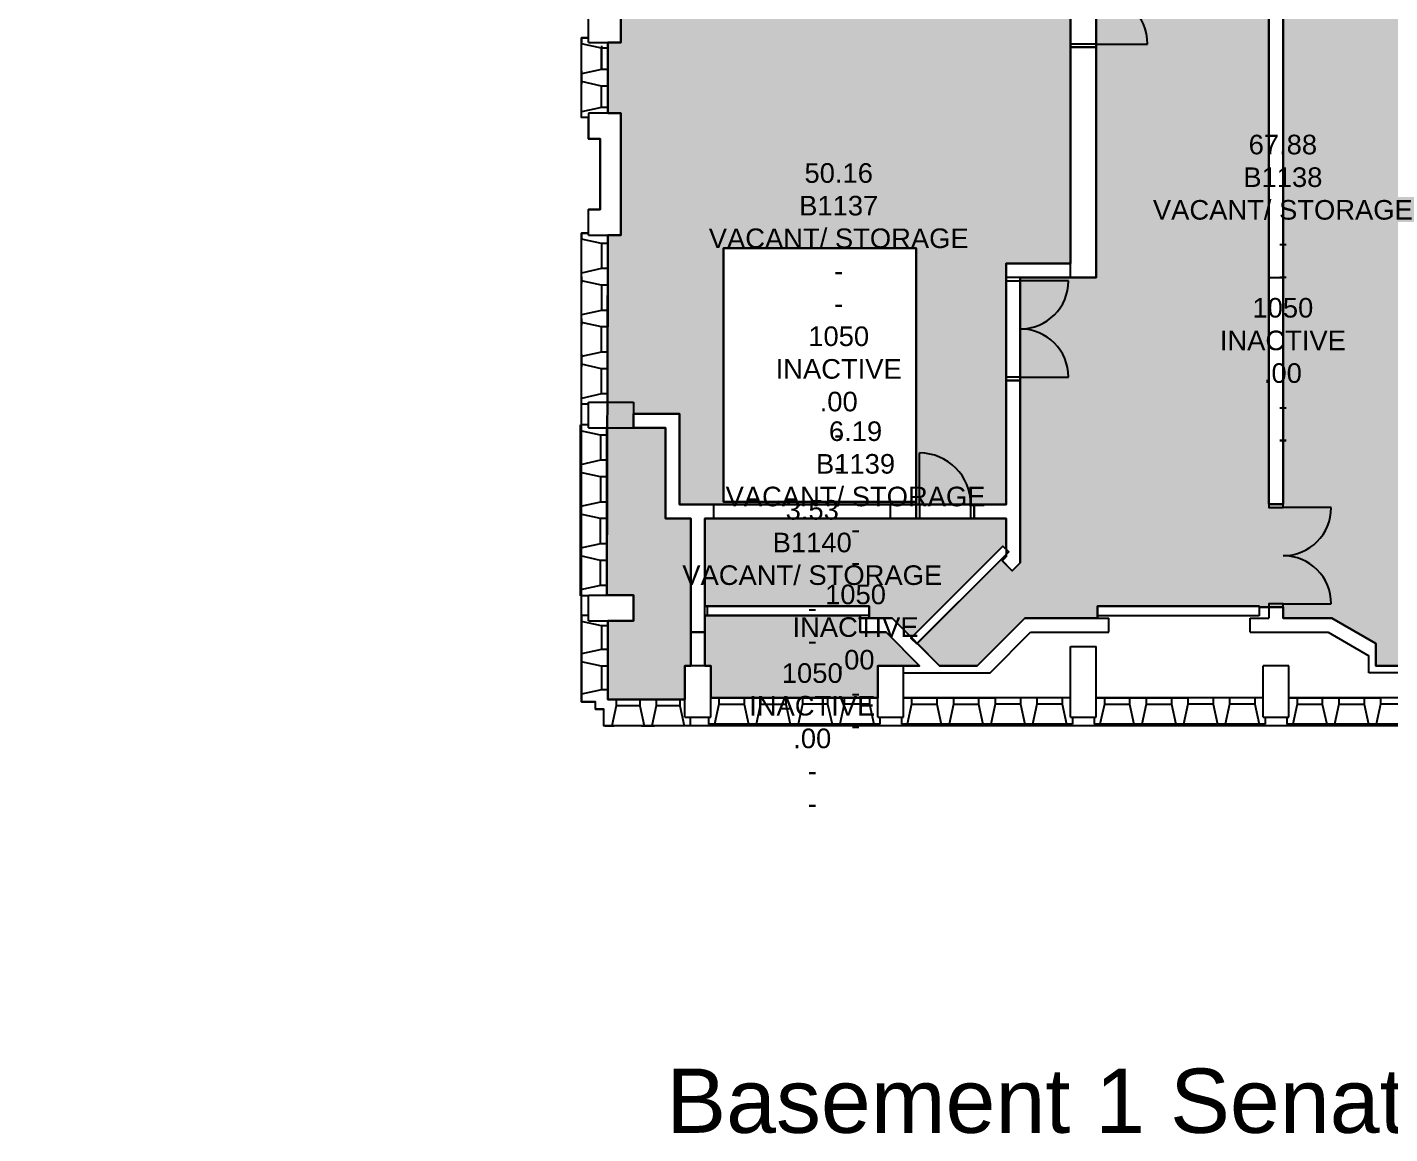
# Model space of a CAD drawing. Header units: inches. Extents: x -2632 to 158712, y -12611 to 70723.
# Drawn here: x 14029 to 35239, y -12611 to 4608 of the extents above; entities that cross this region are included whole.
import ezdxf

# ---------------------------------------------------------------- set-up
doc = ezdxf.new("R2010")
doc.units = ezdxf.units.IN
doc.header["$MEASUREMENT"] = 0
for name, color, linetype in [('DR', 8, 'Continuous'), ('GROS$', 1, 'Continuous'), ('HL-TMP', 7, 'Continuous'), ('RM', 4, 'Continuous'), ('RM$', 5, 'Continuous'), ('RM$TXT', 5, 'Continuous'), ('TEXT', 7, 'Continuous'), ('WA_EXT', 7, 'Continuous'), ('WN', 4, 'Continuous')]:
    doc.layers.add(name, color=color, linetype=linetype)
doc.styles.add('arial', font='arial.ttf')
doc.styles.get("Standard").update_dxf_attribs({"font": 'arial.ttf'})

msp = doc.modelspace()

# ---------------------------------------------------------------- hatches: boundary and pattern name
at = {"layer": 'HL-TMP', "true_color": 0x666666}
h = msp.add_hatch(color=251, dxfattribs=at)
h.paths.add_polyline_path([(63268, 13523), (61068, 13523), (61068, 13273), (60768, 13273), (60768, 12973), (60268, 12973), (60268, 13523), (57668, 13523), (57668, 12973), (57268, 12973), (57268, 13523), (54668, 13523), (54668, 12973), (54578, 12973), (54578, 6933), (60358, 6933), (60358, 9093), (63268, 9093)], flags=0)
h.paths.add_polyline_path([(45413, 12973), (45268, 12973), (45268, 13523), (42668, 13523), (42668, 12973), (42268, 12973), (42268, 13523), (39668, 13523), (39668, 12973), (39268, 12973), (39268, 13523), (36668, 13523), (36668, 12973), (36268, 12973), (36268, 13523), (33668, 13523), (33668, 12973), (33168, 12973), (33168, 13273), (32868, 13273), (32868, 13523), (30668, 13523), (30668, 9093), (33578, 9093), (33578, 6933), (39358, 6933), (39358, 8643), (45413, 8643), (45413, 8743)], flags=0)
h.paths.add_polyline_path([(5093, 61463), (2223, 61463), (2223, 58698), (5093, 58683)], flags=0)
h.paths.add_polyline_path([(39558, 61298), (36378, 61298), (36378, 58978), (39558, 58978)], flags=0)
h.paths.add_polyline_path([(48558, 61298), (45378, 61298), (45378, 58978), (48558, 58978)], flags=0)
h.paths.add_polyline_path([(57558, 61298), (54378, 61298), (54378, 58978), (57558, 58978)], flags=0)
h.paths.add_polyline_path([(67868, 61340), (66268, 61340), (66268, 61298), (63378, 61298), (63378, 58978), (67868, 58978)], flags=0)
h.paths.add_polyline_path([(33358, 8873), (23468, 8873), (23068, 8873), (23068, 6273), (23268, 6273), (23268, 6183), (30268, 6183), (30268, 6933), (33358, 6933)], flags=0)
h.paths.add_polyline_path([(30268, 5963), (23268, 5963), (23268, 4373), (23068, 4373), (23068, 3273), (23268, 3273), (23268, 1373), (23068, 1373), (23053, -4227), (23468, -4227), (23468, -4627), (23068, -4627), (23068, -5852), (24268, -5852), (24268, -5816), (24268, -5327), (24358, -5327), (24358, -4807), (24358, -3037), (23963, -3037), (23963, -1627), (23468, -1627), (23468, -1407), (24183, -1407), (24183, -2817), (27868, -2817), (27868, -2777), (24868, -2777), (24868, 1173), (27868, 1173), (27868, -2817), (28768, -2817), (29268, -2817), (29268, -887), (29268, 933), (30268, 933)], flags=0)
h.paths.add_polyline_path([(35568, 933), (36268, 933), (36268, 6073), (36268, 6823), (33578, 6823), (33578, -2816), (33358, -2816), (33358, 6713), (30668, 6713), (30668, 713), (29488, 713), (29488, -887), (29488, -3724), (29363, -3849), (29190, -3672), (27883, -4979), (28231, -5327), (28818, -5327), (29558, -4587), (30691, -4587), (30691, -4401), (33207, -4401), (33207, -4416), (33578, -4416), (33578, -4587), (34339, -4587), (35023, -4982), (35023, -5327), (36668, -5327), (36668, -5827), (39268, -5827), (39268, -5437), (37068, -5437), (37068, -4793), (35568, -3927)], flags=0)
h.paths.add_polyline_path([(29268, -3037), (27868, -3037), (24578, -3037), (24578, -4399), (27137, -4399), (27137, -4587), (27491, -4587), (27792, -4889), (29216, -3465), (29268, -3516)], flags=0)
h.paths.add_polyline_path([(27399, -4807), (26996, -4807), (26996, -4547), (26986, -4547), (24578, -4547), (24578, -4807), (24578, -5327), (24668, -5327), (24668, -5827), (27268, -5827), (27268, -5327), (27919, -5327)], flags=0)
h.paths.add_polyline_path([(39358, 5073), (36488, 5073), (36468, 1573), (36668, 1573), (36668, 713), (35788, 713), (35788, -3287), (36468, -3287), (39358, -3287), (39358, -800), (38768, -800), (38768, -2627), (36768, -2627), (36768, 373), (38768, 373), (38768, -800), (39358, -800)], flags=0)
h.paths.add_polyline_path([(39358, -3507), (36468, -3507), (35788, -3507), (35788, -3800), (37288, -4666), (37288, -4909), (39358, -4909)], flags=0)
h.paths.add_polyline_path([(54358, -800), (54358, 713), (50978, 713), (50978, 1313), (48578, 1313), (48578, 713), (48358, 713), (48358, 6823), (45578, 6823), (45578, 2033), (45578, 713), (45358, 713), (45358, 1313), (42958, 1313), (42958, 713), (39578, 713), (39578, -800), (39578, -4997), (42523, -4997), (42523, -5327), (42561, -5327), (42668, -5327), (42668, -5827), (45268, -5827), (45268, -5327), (45668, -5327), (45668, -5827), (48268, -5827), (48268, -5327), (48668, -5327), (48668, -5827), (51268, -5827), (51268, -5327), (51413, -5327), (51413, -4997), (54358, -4997), (54358, -4793), (54379, -4793), (54358, -3593)], flags=0)
h.paths.add_polyline_path([(57448, 5073), (54578, 5073), (54578, -3287), (57468, -3290), (57468, -3180), (57168, -2627), (55168, -2627), (55168, 373), (57168, 373), (57168, -2627), (57468, -3180), (58148, -3180), (58148, 713), (57268, 713), (57268, 1573), (57448, 1573)], flags=0)
h.paths.add_polyline_path([(57448, 6073), (57268, 6073), (57268, 6823), (54578, 6823), (54578, 5293), (57448, 5293)], flags=0)
h.paths.add_polyline_path([(57268, -5327), (57668, -5327), (58913, -5327), (58913, -4982), (59596, -4587), (60358, -4587), (60358, -2816), (60358, 6823), (57668, 6823), (57668, 1573), (57668, 933), (58368, 933), (58368, -3927), (56868, -4793), (56868, -5437), (54668, -5437), (54668, -5827), (57268, -5827)], flags=0)
h.paths.add_polyline_path([(66068, 1173), (69068, 1173), (69068, -2777), (66468, -2777), (66468, -3037), (65168, -3037), (64668, -3037), (64674, -3510), (64719, -3465), (66151, -4897), (66445, -4587), (66799, -4587), (66799, -4399), (69358, -4399), (69358, -3037), (69223, -3037), (69223, -2817), (69753, -2817), (69753, -1407), (70468, -1407), (70468, -1227), (70868, -1227), (70868, 1373), (70668, 1373), (70668, 3273), (70868, 3273), (70868, 4373), (70668, 4373), (70668, 5963), (69168, 5963), (63668, 5963), (63668, 933), (64668, 933), (64668, 713), (63268, 713), (63268, 6713), (60578, 6713), (60578, -2816), (60578, -4416), (60578, -4587), (60723, -4587), (60729, -4401), (63244, -4401), (63244, -4587), (64377, -4587), (65117, -5327), (65705, -5327), (66053, -4979), (64747, -3674), (64572, -3849), (64448, -3724), (64448, -887), (64668, -887), (64668, -2817), (66068, -2817)], flags=0)
h.paths.add_polyline_path([(58148, -3800), (58148, -3400), (57468, -3400), (54818, -3397), (54818, -3507), (54578, -3507), (54578, -4793), (54578, -4912), (56648, -4912), (56648, -4666)], flags=0)
h.paths.add_polyline_path([(70818, 8873), (60578, 8873), (60578, 6933), (63668, 6933), (63668, 6183), (69168, 6183), (70668, 6183), (70668, 6273), (70868, 6273)], flags=0)
h.paths.add_polyline_path([(54488, 12973), (54268, 12973), (54268, 13523), (51668, 13523), (51668, 12973), (51268, 12973), (51268, 13523), (48668, 13523), (48668, 12973), (48523, 12973), (48523, 8643), (54488, 8643)], flags=0)
h.paths.add_polyline_path([(61068, 34573), (64943, 34573), (64943, 27813), (60578, 27813), (60578, 28373), (61068, 28373), (61068, 28773), (60578, 28773), (60578, 34373), (61068, 34373)], flags=0)
h.paths.add_polyline_path([(72468, 44873), (70368, 44873), (70368, 45273), (69868, 46139), (67926, 45018), (62999, 45018), (62657, 45215), (60468, 46480), (59664, 46015), (57936, 45018), (53999, 45018), (51468, 46480), (48936, 45018), (44999, 45018), (44999, 45018), (42468, 46480), (39936, 45018), (35999, 45018), (35657, 45215), (35657, 45215), (33468, 46480), (30936, 45018), (25799, 45018), (25457, 45215), (24015, 46048), (23568, 45273), (23568, 44873), (23168, 44873), (23168, 40773), (23568, 40773), (23568, 40628), (32868, 40623), (32868, 40873), (33168, 40873), (33168, 41173), (33668, 41173), (33668, 40628), (34168, 40628), (35768, 40628), (36268, 40628), (36268, 41173), (36668, 41173), (36668, 40628), (39268, 40628), (39268, 41173), (39668, 41173), (39668, 40373), (39268, 40373), (39268, 40518), (38918, 40518), (38918, 39301), (39523, 39301), (39523, 34773), (39568, 34773), (39568, 34373), (39368, 34373), (39368, 34518), (39133, 34518), (39133, 33538), (39523, 33538), (39523, 31613), (43913, 31613), (45508, 35403), (43513, 35880), (45013, 37044), (45468, 36935), (45468, 38573), (48468, 38573), (48468, 36935), (48923, 37044), (50423, 35880), (48428, 35403), (45508, 35403), (43913, 31613), (48413, 31613), (54413, 31613), (54413, 40373), (54268, 40373), (54268, 41173), (54668, 41173), (54668, 40628), (57268, 40628), (57268, 41173), (57668, 41173), (57668, 40628), (60268, 40628), (60268, 41173), (60768, 41173), (60768, 40873), (61068, 40873), (61068, 40623), (70368, 40628), (70368, 40773), (71168, 40773), (71168, 40628), (72182, 40628), (72182, 40773), (72468, 40773)], flags=0)
h.paths.add_polyline_path([(54358, 6933), (51198, 6933), (51198, 933), (54358, 933)], flags=0)
h.paths.add_polyline_path([(79768, 13373), (72668, 13373), (72668, 11390), (72833, 10990), (73635, 10189), (74035, 10023), (78401, 10023), (78801, 10189), (79602, 10990), (79768, 11390)], flags=0)
h.paths.add_polyline_path([(79768, 47256), (79602, 47656), (78801, 48457), (78401, 48623), (74035, 48623), (73635, 48457), (72833, 47656), (72668, 47256), (72668, 45273), (78168, 45273), (78168, 45098), (79753, 45098), (79753, 45273)], flags=0)
h.paths.add_polyline_path([(21268, 47256), (21102, 47656), (20301, 48457), (19901, 48623), (15535, 48623), (15135, 48457), (14333, 47656), (14168, 47256), (14168, 45273), (19668, 45273), (21268, 45273)], flags=0)
h.paths.add_polyline_path([(21268, 13373), (19668, 13373), (15768, 13373), (15768, 13548), (14168, 13548), (14168, 11390), (14333, 10990), (15135, 10189), (15535, 10023), (19901, 10023), (20301, 10189), (21268, 11390)], flags=0)
h.paths.add_polyline_path([(127127, 43176), (121715, 46314), (120963, 45017), (121442, 44737), (122678, 44022), (122678, 40124), (120963, 39129), (121715, 37832), (127127, 40969), (127770, 42073)], flags=0)
h.paths.add_polyline_path([(42738, 6933), (39578, 6933), (39578, 6713), (39578, 933), (42738, 933)], flags=0)
h.paths.add_polyline_path([(93317, 43373), (88153, 43373), (81493, 43373), (81493, 41028), (86168, 41028), (86168, 40628), (89189, 40628), (89189, 40628), (93168, 40628), (93168, 41028), (93317, 41028)], flags=0)
h.paths.add_polyline_path([(12028, 43513), (968, 43513), (968, 43373), (68, 43373), (68, 43513), (-2332, 43513), (-2332, 41028), (-332, 41028), (668, 41028), (668, 40628), (7184, 40628), (7768, 40628), (7768, 41028), (12028, 41028)], flags=0)
h.paths.add_polyline_path([(105082, 39673), (103720, 39673), (103720, 37773), (105082, 37773)], flags=0)
h.paths.add_polyline_path([(105082, 46373), (103720, 46373), (103720, 44473), (105082, 44473)], flags=0)
h.paths.add_polyline_path([(88313, 48323), (86428, 48323), (86428, 43483), (88153, 43483), (88313, 43483)], flags=0)
h.paths.add_polyline_path([(7918, 61463), (5203, 61463), (5203, 58683), (7918, 58683)], flags=0)
h.paths.add_polyline_path([(12718, 61373), (11818, 61373), (11818, 61463), (10618, 61463), (10518, 61463), (10518, 58683), (11968, 58683), (11968, 58773), (12728, 58773)], flags=0)
h.paths.add_polyline_path([(5273, 13518), (7663, 13518), (7663, 4628), (7542, 4628), (7542, 4518), (7773, 4518), (7773, 3518), (5163, 3518), (5163, 4518), (5273, 4518), (5273, 7628)], flags=0)
h.paths.add_polyline_path([(72970, 49525), (71506, 49525), (71506, 48093), (71168, 48093), (71168, 48073), (71168, 47873), (70478, 47873), (70478, 46313), (72368, 46313), (72368, 47256), (72268, 47256), (72268, 47656), (72551, 47939), (72551, 47939), (73554, 48942)], flags=0)
h.paths.add_polyline_path([(54488, 8533), (48413, 8533), (48413, 12973), (48268, 12973), (48268, 13523), (45668, 13523), (45668, 12973), (45523, 12973), (45523, 8533), (39468, 8533), (39468, 6933), (39578, 6933), (42738, 6933), (42787, 6933), (47768, 6933), (50668, 6933), (51198, 6933), (54358, 6933), (54468, 6933)], flags=0)
h.paths.add_polyline_path([(13943, 16373), (13768, 16373), (13768, 16503), (12868, 16503), (12868, 16373), (11968, 16373), (11968, 16553), (5723, 16553), (968, 16553), (968, 16373), (968, 13628), (7323, 13628), (10004, 13628), (13682, 13628), (13768, 13628), (13768, 13773), (13943, 13773)], flags=0)
h.paths.add_polyline_path([(21443, 16373), (21268, 16373), (21268, 16503), (14168, 16503), (14168, 16373), (13993, 16373), (13993, 13773), (14168, 13773), (14168, 13598), (15768, 13598), (15768, 13773), (21268, 13773), (21443, 13773)], flags=0)
h.paths.add_polyline_path([(48413, 31613), (45523, 31613), (45523, 24113), (45523, 23893), (45523, 16503), (42668, 16503), (42668, 16373), (42268, 16373), (42268, 16503), (33668, 16503), (33668, 16373), (33604, 16373), (32868, 16373), (32868, 16503), (23468, 16503), (23468, 16373), (22768, 16373), (22768, 16503), (21668, 16503), (21668, 16373), (21493, 16373), (21493, 13773), (21668, 13773), (21668, 13628), (22709, 13628), (24268, 13628), (24268, 13773), (24668, 13773), (24668, 13633), (30268, 13633), (30268, 13773), (30668, 13773), (30668, 13633), (32868, 13633), (32868, 13773), (33668, 13773), (33668, 13633), (36268, 13633), (36268, 13773), (36668, 13773), (36668, 13633), (39268, 13633), (39268, 13773), (39668, 13773), (39668, 13633), (42268, 13633), (42268, 13773), (42668, 13773), (42668, 13633), (42723, 13633), (45268, 13633), (45268, 13773), (45668, 13773), (45668, 13633), (48268, 13633), (48268, 13773), (48668, 13773), (48668, 13633), (51268, 13633), (51268, 13773), (51668, 13773), (51668, 13633), (54268, 13633), (54268, 13773), (54668, 13773), (54668, 13633), (57268, 13633), (57268, 13773), (57668, 13773), (57668, 13633), (60268, 13633), (60268, 13773), (61068, 13773), (61068, 13633), (63268, 13633), (63268, 13773), (63358, 13773), (63358, 16518), (61411, 16518), (61068, 16518), (61068, 16373), (60268, 16373), (60268, 16518), (51668, 16518), (51668, 16373), (51268, 16373), (51268, 16518), (48413, 16518)], flags=0)
h.paths.add_polyline_path([(104382, 43531), (104382, 44363), (103750, 44363), (102578, 43680), (102578, 40466), (103750, 39783), (104382, 39783)], flags=0)
h.paths.add_polyline_path([(23118, 44873), (19668, 44873), (14168, 44873), (13768, 44873), (12078, 44873), (12078, 43733), (12418, 43733), (12418, 43513), (12078, 43513), (12078, 41028), (12868, 41028), (12868, 40628), (13768, 40628), (13768, 40773), (14168, 40773), (14168, 40628), (21268, 40628), (21268, 40773), (21668, 40773), (21668, 40628), (22768, 40628), (22768, 40773), (23118, 40773)], flags=0)

# ---------------------------------------------------------------- linework, layer by layer
at = {"layer": 'DR', "linetype": 'Continuous'}
for p, q in [((30668, 4346), (31468, 4346)), ((30238, 663), (29488, 663)), ((29488, -837), (30238, -837)), ((27918, -2817), (27918, -2017)), ((34328, -2866), (33578, -2866)), ((33578, -4366), (34328, -4366))]:
    msp.add_line(p, q, dxfattribs=at)
for points in [[(30668, 4296), (30668, 4346), (30268, 4346), (30268, 4296), (30668, 4296)], [(29488, 713), (29268, 713), (29268, 663), (29488, 663), (29488, 713)], [(29488, -837), (29268, -837), (29268, -887), (29488, -887), (29488, -837)], [(27868, -2817), (27918, -2817), (27918, -3037), (27868, -3037), (27868, -2817)], [(28718, -2817), (28768, -2817), (28768, -3037), (28718, -3037), (28718, -2817)], [(33578, -2816), (33358, -2816), (33358, -2866), (33578, -2866), (33578, -2816)], [(33578, -4366), (33358, -4366), (33358, -4416), (33578, -4416), (33578, -4366)]]:
    msp.add_lwpolyline(points, dxfattribs=at)
for centre, radius, start, end in [((30668, 4346), 800, 0, 90), ((29488, 663), 750, 270, 0), ((29488, -837), 750, 0, 90), ((27918, -2817), 800, 0, 90), ((33578, -2866), 750, 270, 0), ((33578, -4366), 750, 0, 90)]:
    msp.add_arc(centre, radius, start, end, dxfattribs=at)
at = {"layer": 'GROS$'}
for points in [[(33358, 6713), (33358, -2816), (33578, -2816), (33578, 9093)], [(30268, 5963), (30268, 933), (29268, 933), (29268, -887), (29488, -887), (29488, 713), (30668, 713), (30668, 6713)], [(36668, -5327), (35023, -5327), (35023, -4982), (34339, -4587), (33578, -4587), (33578, -4416), (33207, -4416), (33207, -4401), (30691, -4401), (30691, -4587), (29558, -4587), (28818, -5327), (28231, -5327), (27883, -4979), (29190, -3672), (29363, -3849), (29488, -3724), (29488, -887), (29268, -887), (29268, -2817), (28768, -2817), (27868, -2817), (27868, -3037), (29268, -3037), (29268, -3516), (29216, -3465), (27792, -4889), (27491, -4587), (27137, -4587), (27137, -4399), (24578, -4399), (24578, -3037), (27868, -3037), (27868, 1173), (24868, 1173), (24868, -2777), (27868, -2777), (27868, -2817), (24183, -2817), (24183, -1407), (23468, -1407), (23468, -1627), (23963, -1627), (23963, -3037), (24358, -3037), (24358, -4807), (24578, -4807), (24578, -4547), (26986, -4547), (26996, -4547), (26996, -4807), (27399, -4807), (27919, -5327), (27268, -5327), (27268, -5827), (24668, -5827), (24668, -5327), (24578, -5327), (24578, -4807), (24358, -4807), (24358, -5327), (24268, -5327), (24268, -5816), (24268, -5852), (23068, -5852), (23068, -4627), (23468, -4627), (23468, -4227), (23053, -4227), (23068, 1373), (23268, 1373), (23268, 3273), (23068, 3273), (23068, 4373), (23268, 4373), (23268, 5963)], [(70928, -6262), (23007, -6262), (23007, -6002), (22875, -6002), (22875, -5890), (22658, -5890), (22658, 1404), (22768, 1404), (22768, 1773), (22948, 1773), (22948, 2873), (22768, 2873), (22768, 3202), (22658, 3202), (22658, 4444), (22768, 4444), (22768, 4773)]]:
    msp.add_lwpolyline(points, dxfattribs=at)
at = {"layer": 'RM'}
msp.add_lwpolyline([(27868, 1173), (24868, 1173), (24868, -2777), (27868, -2777)], close=True, dxfattribs=at)
at = {"layer": 'RM$'}
for points in [[(33578, 6823), (33578, -2816), (33358, -2816), (33358, 6713)], [(30668, 6713), (30668, 713), (29488, 713), (29488, -887), (29488, -3724), (29363, -3849), (29190, -3672), (27883, -4979), (28231, -5327), (28818, -5327), (29558, -4587), (30691, -4587), (30691, -4401), (33207, -4401), (33207, -4416), (33578, -4416), (33578, -4587), (34339, -4587), (35023, -4982), (35023, -5327), (36668, -5327)], [(23268, 5963), (23268, 4373), (23068, 4373), (23068, 3273), (23268, 3273), (23268, 1373), (23068, 1373), (23053, -4227), (23468, -4227), (23468, -4627), (23068, -4627), (23068, -5852), (24268, -5852), (24268, -5816), (24268, -5327), (24358, -5327), (24358, -4807), (24358, -3037), (23963, -3037), (23963, -1627), (23468, -1627), (23468, -1407), (24183, -1407), (24183, -2817), (27868, -2817), (27868, -2777), (24868, -2777), (24868, 1173), (27868, 1173), (27868, -2817), (28768, -2817), (29268, -2817), (29268, -887), (29268, 933), (30268, 933), (30268, 5963)]]:
    msp.add_lwpolyline(points, dxfattribs=at)
for points in [[(29268, -3037), (27868, -3037), (24578, -3037), (24578, -4399), (27137, -4399), (27137, -4587), (27491, -4587), (27792, -4889), (29216, -3465), (29268, -3516)], [(27399, -4807), (26996, -4807), (26996, -4547), (26986, -4547), (24578, -4547), (24578, -4807), (24578, -5327), (24668, -5327), (24668, -5827), (27268, -5827), (27268, -5327), (27919, -5327)]]:
    msp.add_lwpolyline(points, close=True, dxfattribs=at)
at = {"layer": 'WA_EXT', "linetype": 'Continuous'}
for p, q in [((33358, 713), (33358, 6933)), ((33578, 713), (33578, 6933)), ((23268, 4373), (23268, 6273)), ((22768, 4373), (22768, 4773)), ((22768, 4373), (23268, 4373)), ((30268, 713), (30268, 4296)), ((30668, 4296), (30268, 4296)), ((30668, 713), (30668, 4296)), ((22768, 3273), (22768, 2873)), ((23268, 3273), (22768, 3273)), ((23268, 1373), (23268, 3273)), ((22768, 2873), (22948, 2873)), ((22948, 2873), (22948, 1773)), ((22948, 1773), (22768, 1773)), ((22768, 1373), (22768, 1773)), ((22768, 1373), (23268, 1373)), ((24868, 1173), (27868, 1173)), ((24868, -2777), (24868, 1173)), ((27868, 1173), (27868, -2777)), ((30268, 933), (29268, 933)), ((29268, 933), (29268, 713)), ((30268, 713), (30268, 933)), ((30268, 713), (29268, 713)), ((30668, 713), (30268, 713)), ((33358, 713), (33578, 713)), ((33358, 713), (33358, -2816)), ((33358, 713), (33578, 713)), ((33578, 713), (33578, -2816)), ((29488, -887), (29268, -887)), ((29268, -887), (29268, -2817)), ((29488, -887), (29488, -3724)), ((22768, -1627), (22768, -1227)), ((22768, -1227), (23468, -1227)), ((23468, -1227), (23468, -1627)), ((23468, -1407), (24183, -1407)), ((23468, -1627), (23468, -1407)), ((24183, -2817), (24183, -1407)), ((22768, -1627), (23468, -1627)), ((23468, -1627), (23963, -1627)), ((23963, -3037), (23963, -1627)), ((24183, -2817), (24712, -2817)), ((24712, -2817), (24712, -3037)), ((27868, -2777), (24868, -2777)), ((27468, -2817), (27868, -2817)), ((27468, -3037), (27468, -2817)), ((27868, -2817), (27868, -3037)), ((28768, -3037), (28768, -2817)), ((28768, -2817), (29268, -2817)), ((33578, -2816), (33358, -2816)), ((23963, -3037), (24358, -3037)), ((24358, -4807), (24358, -3037)), ((24578, -4807), (24578, -3037)), ((24712, -3037), (24578, -3037)), ((27468, -3037), (27868, -3037)), ((28768, -3037), (29268, -3037)), ((29268, -3037), (29268, -3633)), ((29208, -3693), (29268, -3633)), ((29208, -3693), (29363, -3849)), ((29363, -3849), (29488, -3724)), ((22768, -4627), (22768, -4227)), ((22768, -4227), (23468, -4227)), ((23468, -4227), (23468, -4627)), ((33578, -4416), (33358, -4416)), ((33358, -4416), (33358, -4587)), ((33578, -4416), (33578, -4587)), ((22768, -4627), (23468, -4627)), ((27491, -4587), (26996, -4587)), ((26996, -4807), (26996, -4587)), ((28231, -5327), (27491, -4587)), ((28818, -5327), (29558, -4587)), ((29558, -4587), (30868, -4587)), ((30868, -4807), (30868, -4587)), ((33068, -4807), (33068, -4587)), ((33068, -4587), (33358, -4587)), ((33578, -4587), (34339, -4587)), ((35023, -4982), (34339, -4587)), ((24578, -4807), (24358, -4807)), ((27399, -4807), (26996, -4807)), ((27919, -5327), (27399, -4807)), ((29019, -5437), (29649, -4807)), ((29649, -4807), (30868, -4807)), ((33068, -4807), (34280, -4807)), ((34280, -4807), (34913, -5172)), ((30268, -6127), (30268, -5027)), ((30268, -5027), (30668, -5027)), ((30668, -6127), (30668, -5027)), ((35023, -5327), (35023, -4982)), ((34913, -5437), (34913, -5172)), ((24668, -5327), (24268, -5327)), ((24268, -6127), (24268, -5327)), ((24668, -6127), (24668, -5327)), ((27668, -5327), (27268, -5327)), ((27268, -6127), (27268, -5327)), ((27668, -5327), (27919, -5327)), ((27668, -5437), (27668, -5327)), ((27668, -6127), (27668, -5327)), ((27668, -5437), (29019, -5437)), ((28231, -5327), (28818, -5327)), ((33668, -5327), (33268, -5327)), ((33268, -6127), (33268, -5327)), ((33668, -6127), (33668, -5327)), ((36268, -5437), (34913, -5437)), ((36268, -5327), (35023, -5327)), ((24268, -6127), (24668, -6127)), ((27268, -6127), (27668, -6127)), ((30268, -6127), (30668, -6127)), ((33268, -6127), (33668, -6127))]:
    msp.add_line(p, q, dxfattribs=at)
for points in [[(27875, -4987), (29307, -3555), (29216, -3465), (27784, -4897), (27875, -4987)], [(27137, -4547), (24621, -4547), (24621, -4399), (27137, -4399), (27137, -4547)], [(33207, -4549), (30691, -4549), (30691, -4401), (33207, -4401), (33207, -4549)]]:
    msp.add_lwpolyline(points, dxfattribs=at)
at = {"layer": 'WN', "linetype": 'Continuous'}
for p, q in [((22658, 3202), (22658, 4444)), ((22768, 4444), (22658, 4444)), ((22658, 4444), (22658, 4344)), ((22968, 4284), (22658, 4352)), ((22968, 4319), (22968, 3952)), ((23068, 4284), (22968, 4284)), ((22968, 3952), (22968, 4284)), ((23068, 4373), (23068, 3823)), ((22968, 3952), (22658, 3883)), ((22658, 3823), (22658, 3923)), ((22658, 3923), (22658, 3723)), ((23068, 3952), (22968, 3952)), ((23068, 3823), (23068, 3973)), ((23068, 3823), (23068, 3952)), ((23068, 3273), (23068, 3823)), ((22968, 3694), (22658, 3763)), ((23068, 3694), (22968, 3694)), ((22968, 3362), (22968, 3694)), ((22968, 3362), (22658, 3294)), ((22658, 3202), (22658, 3302)), ((22768, 3202), (22658, 3202)), ((23068, 3362), (22968, 3362)), ((22658, -1167), (22658, 1404)), ((22658, 1404), (22658, 1304)), ((22768, 1404), (22658, 1404)), ((22968, 1244), (22658, 1313)), ((23068, 1373), (23068, 1244)), ((23068, 1373), (23068, 73)), ((23068, 73), (23068, 1373)), ((23068, 1244), (22968, 1244)), ((22968, 1244), (22968, 852)), ((22968, 852), (22658, 783)), ((23068, 852), (22968, 852)), ((23068, 852), (23068, 594)), ((22658, 623), (22658, 823)), ((22658, 723), (22658, 623)), ((22968, 594), (22658, 663)), ((23068, 594), (22968, 594)), ((22968, 594), (22968, 202)), ((22968, 202), (22658, 133)), ((22968, 202), (22658, 133)), ((22658, 73), (22658, 173)), ((22658, 73), (22658, 173)), ((22658, 73), (22658, -27)), ((22658, 73), (22658, -27)), ((22968, -56), (22658, 13)), ((22968, -56), (22658, 13)), ((23068, 202), (22968, 202)), ((23068, 202), (22968, 202)), ((23068, 202), (23068, -56)), ((23068, -56), (23068, 202)), ((23068, -1227), (23068, 73)), ((23068, -56), (22968, -56)), ((23068, -56), (22968, -56)), ((22968, -448), (22968, -56)), ((22968, -448), (22658, -517)), ((22658, -577), (22658, -477)), ((22658, -477), (22658, -677)), ((23068, -448), (22968, -448)), ((23068, -706), (23068, -448)), ((22968, -706), (22658, -637)), ((23068, -706), (22968, -706)), ((22968, -1098), (22968, -706)), ((22968, -1098), (22658, -1167)), ((22658, -1258), (22658, -1158)), ((22768, -1258), (22658, -1258)), ((23068, -1098), (22968, -1098)), ((23068, -1227), (23068, -1098)), ((22644, -4149), (22644, -1578)), ((22644, -1578), (22644, -1678)), ((22754, -1578), (22644, -1578)), ((22954, -1738), (22644, -1670)), ((23054, -1610), (23054, -1738)), ((23054, -1610), (23054, -2910)), ((23054, -2910), (23054, -1610)), ((23054, -1738), (22954, -1738)), ((22954, -1738), (22954, -2131)), ((22954, -2131), (22644, -2199)), ((22644, -2360), (22644, -2160)), ((22644, -2260), (22644, -2360)), ((22954, -2388), (22644, -2320)), ((23054, -2131), (22954, -2131)), ((23054, -2131), (23054, -2388)), ((23054, -2388), (22954, -2388)), ((22954, -2388), (22954, -2781)), ((22954, -2781), (22644, -2849)), ((22954, -2781), (22644, -2849)), ((22644, -2910), (22644, -2810)), ((22644, -2910), (22644, -2810)), ((22644, -2910), (22644, -3010)), ((22644, -2910), (22644, -3010)), ((23054, -2781), (22954, -2781)), ((23054, -2781), (22954, -2781)), ((23054, -2781), (23054, -3038)), ((23054, -3038), (23054, -2781)), ((23054, -4210), (23054, -2910)), ((22954, -3038), (22644, -2970)), ((22954, -3038), (22644, -2970)), ((23054, -3038), (22954, -3038)), ((23054, -3038), (22954, -3038)), ((22954, -3431), (22954, -3038)), ((22954, -3431), (22644, -3499)), ((22644, -3560), (22644, -3460)), ((22644, -3460), (22644, -3660)), ((23054, -3431), (22954, -3431)), ((23054, -3688), (23054, -3431)), ((22954, -3688), (22644, -3620)), ((23054, -3688), (22954, -3688)), ((22954, -4081), (22954, -3688)), ((22954, -4081), (22644, -4149)), ((22644, -4241), (22644, -4141)), ((22754, -4241), (22644, -4241)), ((23054, -4081), (22954, -4081)), ((23054, -4210), (23054, -4081)), ((22658, -4548), (22658, -5829)), ((22658, -4548), (22658, -4648)), ((22768, -4548), (22658, -4548)), ((22968, -4708), (22658, -4640)), ((23068, -4627), (23068, -5204)), ((23068, -4708), (22968, -4708)), ((22968, -4708), (22968, -5076)), ((22968, -5076), (22658, -5144)), ((23068, -5076), (22968, -5076)), ((22658, -5304), (22658, -5104)), ((22658, -5204), (22658, -5304)), ((22968, -5333), (22658, -5265)), ((23068, -5204), (23068, -5829)), ((23068, -5204), (23068, -5354)), ((23068, -5333), (22968, -5333)), ((22968, -5333), (22968, -5701)), ((22968, -5701), (22658, -5769)), ((23068, -5701), (22968, -5701)), ((22658, -5829), (22658, -5729)), ((22658, -5829), (22658, -5890)), ((22658, -5890), (22658, -5829)), ((22658, -5890), (22875, -5890)), ((22875, -6002), (22875, -5890)), ((23068, -5852), (23068, -5802)), ((23693, -5852), (23068, -5852)), ((23196, -5852), (23196, -5952)), ((23693, -5852), (23543, -5852)), ((23564, -5852), (23564, -5952)), ((24268, -5852), (23693, -5852)), ((23821, -5852), (23821, -5952)), ((24189, -5852), (24189, -5952)), ((24668, -5827), (24796, -5827)), ((24668, -5827), (25968, -5827)), ((25968, -5827), (24668, -5827)), ((24796, -5927), (24728, -6237)), ((24796, -5827), (24796, -5927)), ((24796, -5927), (25189, -5927)), ((25189, -5827), (25189, -5927)), ((25189, -5827), (25446, -5827)), ((25189, -5927), (25257, -6237)), ((25446, -5927), (25378, -6237)), ((25446, -5827), (25446, -5927)), ((25446, -5927), (25839, -5927)), ((25839, -5827), (25839, -5927)), ((25839, -5827), (26096, -5827)), ((26096, -5827), (25839, -5827)), ((25839, -5827), (25839, -5927)), ((25839, -5927), (25907, -6237)), ((25839, -5927), (25907, -6237)), ((27268, -5827), (25968, -5827)), ((26096, -5927), (26028, -6237)), ((26096, -5927), (26028, -6237)), ((26096, -5827), (26096, -5927)), ((26096, -5827), (26096, -5927)), ((26489, -5927), (26096, -5927)), ((26746, -5827), (26489, -5827)), ((26489, -5827), (26489, -5927)), ((26489, -5927), (26557, -6237)), ((26746, -5927), (26678, -6237)), ((26746, -5827), (26746, -5927)), ((27139, -5927), (26746, -5927)), ((27268, -5827), (27139, -5827)), ((27139, -5827), (27139, -5927)), ((27139, -5927), (27207, -6237)), ((27668, -5827), (27796, -5827)), ((27668, -5827), (28968, -5827)), ((28968, -5827), (27668, -5827)), ((27796, -5927), (27728, -6237)), ((27796, -5827), (27796, -5927)), ((27796, -5927), (28189, -5927)), ((28189, -5827), (28189, -5927)), ((28189, -5827), (28446, -5827)), ((28189, -5927), (28257, -6237)), ((28446, -5927), (28378, -6237)), ((28446, -5827), (28446, -5927)), ((28446, -5927), (28839, -5927)), ((28839, -5827), (28839, -5927)), ((28839, -5827), (29096, -5827)), ((29096, -5827), (28839, -5827)), ((28839, -5827), (28839, -5927)), ((28839, -5927), (28907, -6237)), ((28839, -5927), (28907, -6237)), ((30268, -5827), (28968, -5827)), ((29096, -5927), (29028, -6237)), ((29096, -5927), (29028, -6237)), ((29096, -5827), (29096, -5927)), ((29096, -5827), (29096, -5927)), ((29489, -5927), (29096, -5927)), ((29746, -5827), (29489, -5827)), ((29489, -5827), (29489, -5927)), ((29489, -5927), (29557, -6237)), ((29746, -5927), (29678, -6237)), ((29746, -5827), (29746, -5927)), ((30139, -5927), (29746, -5927)), ((30268, -5827), (30139, -5827)), ((30139, -5827), (30139, -5927)), ((30139, -5927), (30207, -6237)), ((30668, -5827), (30796, -5827)), ((30668, -5827), (31968, -5827)), ((31968, -5827), (30668, -5827)), ((30796, -5927), (30728, -6237)), ((30796, -5827), (30796, -5927)), ((30796, -5927), (31189, -5927)), ((31189, -5827), (31189, -5927)), ((31189, -5827), (31446, -5827)), ((31189, -5927), (31257, -6237)), ((31446, -5927), (31378, -6237)), ((31446, -5827), (31446, -5927)), ((31446, -5927), (31839, -5927)), ((31839, -5827), (31839, -5927)), ((31839, -5827), (32096, -5827)), ((32096, -5827), (31839, -5827)), ((31839, -5827), (31839, -5927)), ((31839, -5927), (31907, -6237)), ((31839, -5927), (31907, -6237)), ((33268, -5827), (31968, -5827)), ((32096, -5927), (32028, -6237)), ((32096, -5927), (32028, -6237)), ((32096, -5827), (32096, -5927)), ((32096, -5827), (32096, -5927)), ((32489, -5927), (32096, -5927)), ((32746, -5827), (32489, -5827)), ((32489, -5827), (32489, -5927)), ((32489, -5927), (32557, -6237)), ((32746, -5927), (32678, -6237)), ((32746, -5827), (32746, -5927)), ((33139, -5927), (32746, -5927)), ((33268, -5827), (33139, -5827)), ((33139, -5827), (33139, -5927)), ((33139, -5927), (33207, -6237)), ((33668, -5827), (33796, -5827)), ((33668, -5827), (34968, -5827)), ((34968, -5827), (33668, -5827)), ((33796, -5927), (33728, -6237)), ((33796, -5827), (33796, -5927)), ((33796, -5927), (34189, -5927)), ((34189, -5827), (34189, -5927)), ((34189, -5827), (34446, -5827)), ((34189, -5927), (34257, -6237)), ((34446, -5927), (34378, -6237)), ((34446, -5827), (34446, -5927)), ((34446, -5927), (34839, -5927)), ((34839, -5827), (34839, -5927)), ((34839, -5827), (35096, -5827)), ((35096, -5827), (34839, -5827)), ((34839, -5827), (34839, -5927)), ((34839, -5927), (34907, -6237)), ((34839, -5927), (34907, -6237)), ((36268, -5827), (34968, -5827)), ((35096, -5927), (35028, -6237)), ((35096, -5927), (35028, -6237)), ((35096, -5827), (35096, -5927)), ((35096, -5827), (35096, -5927)), ((35489, -5927), (35096, -5927)), ((22875, -6002), (23007, -6002)), ((23007, -6262), (23007, -6002)), ((23196, -5952), (23128, -6262)), ((23564, -5952), (23196, -5952)), ((23564, -5952), (23632, -6262)), ((23821, -5952), (23753, -6262)), ((24189, -5952), (23821, -5952)), ((24189, -5952), (24257, -6262)), ((24349, -6127), (24349, -6262)), ((24636, -6127), (24636, -6237)), ((27299, -6127), (27299, -6237)), ((27636, -6127), (27636, -6237)), ((30299, -6127), (30299, -6237)), ((30636, -6127), (30636, -6237)), ((33299, -6127), (33299, -6237)), ((33636, -6127), (33636, -6237)), ((23020, -6262), (23168, -6262)), ((24349, -6262), (23020, -6262)), ((23593, -6262), (23793, -6262)), ((23693, -6262), (23593, -6262)), ((24349, -6262), (24249, -6262)), ((27207, -6237), (24636, -6237)), ((24636, -6237), (24736, -6237)), ((25418, -6237), (25218, -6237)), ((25318, -6237), (25418, -6237)), ((25968, -6237), (25868, -6237)), ((25968, -6237), (25868, -6237)), ((25968, -6237), (26068, -6237)), ((25968, -6237), (26068, -6237)), ((26618, -6237), (26518, -6237)), ((26518, -6237), (26718, -6237)), ((27299, -6237), (27199, -6237)), ((30207, -6237), (27636, -6237)), ((27636, -6237), (27736, -6237)), ((28418, -6237), (28218, -6237)), ((28318, -6237), (28418, -6237)), ((28968, -6237), (28868, -6237)), ((28968, -6237), (28868, -6237)), ((28968, -6237), (29068, -6237)), ((28968, -6237), (29068, -6237)), ((29618, -6237), (29518, -6237)), ((29518, -6237), (29718, -6237)), ((30299, -6237), (30199, -6237)), ((33207, -6237), (30636, -6237)), ((30636, -6237), (30736, -6237)), ((31418, -6237), (31218, -6237)), ((31318, -6237), (31418, -6237)), ((31968, -6237), (31868, -6237)), ((31968, -6237), (31868, -6237)), ((31968, -6237), (32068, -6237)), ((31968, -6237), (32068, -6237)), ((32618, -6237), (32518, -6237)), ((32518, -6237), (32718, -6237)), ((33299, -6237), (33199, -6237)), ((36207, -6237), (33636, -6237)), ((33636, -6237), (33736, -6237)), ((34418, -6237), (34218, -6237)), ((34318, -6237), (34418, -6237)), ((34968, -6237), (34868, -6237)), ((34968, -6237), (34868, -6237)), ((34968, -6237), (35068, -6237)), ((34968, -6237), (35068, -6237))]:
    msp.add_line(p, q, dxfattribs=at)

# ---------------------------------------------------------------- texts
at = {"layer": 'RM$TXT', "char_height": 304.8, "attachment_point": 8}
for s, insert in [('67.88^M^JB1138^M^JVACANT/ STORAGE^M^J-^M^J-^M^J1050^M^JINACTIVE^M^J.00^M^J-^M^J-^M^J', (33575, -1942)), ('50.16^M^JB1137^M^JVACANT/ STORAGE^M^J-^M^J-^M^J1050^M^JINACTIVE^M^J.00^M^J-^M^J-^M^J', (26661, -2385)), ('6.19^M^JB1139^M^JVACANT/ STORAGE^M^J-^M^J-^M^J1050^M^JINACTIVE^M^J.00^M^J-^M^J-^M^J', (26923, -6403)), ('3.53^M^JB1140^M^JVACANT/ STORAGE^M^J-^M^J-^M^J1050^M^JINACTIVE^M^J.00^M^J-^M^J-^M^J', (26249, -7627))]:
    msp.add_mtext(s, dxfattribs=dict(at, insert=insert))
at = {"layer": 'TEXT', "linetype": 'Continuous', "style": 'arial'}
msp.add_text('Basement 1 Senate House', height=1000, dxfattribs=at).set_placement((23977, -12597))

doc.saveas('drawing.dxf')
